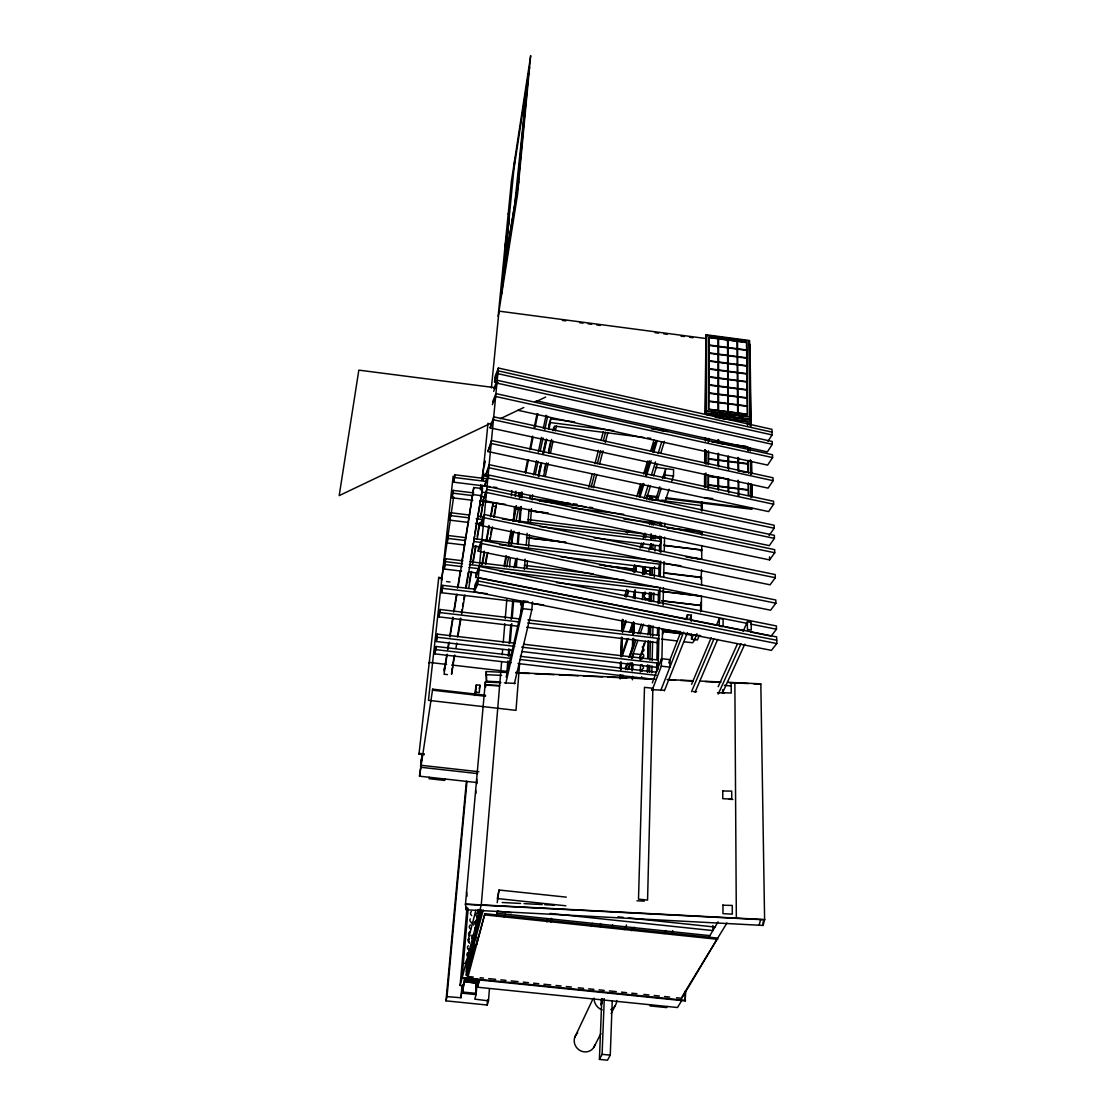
<?xml version="1.0" encoding="UTF-8"?>
<svg xmlns="http://www.w3.org/2000/svg" width="1116" height="1116" viewBox="0 0 1116 1116"><rect width="100%" height="100%" fill="white"/><g stroke="black" fill="none" stroke-linecap="round" stroke-linejoin="round"><path stroke-width="1.5" d="M676.589 997.76L681.764 998.29L717.727 938.096L484.888 913.669L476.755 943.69M718.02 489.743L718.02 486.395L708.451 485.195L708.437 488.543M718.02 465.205L718.034 460.28L708.562 459.081L708.534 464.005M718.034 453.333L718.034 459.848L708.562 458.648L708.59 452.133M718.034 439.537L718.034 442.759L711.757 441.95M712.901 925.443L712.887 930.577L550.258 913.474M708.158 488.613L708.255 474.816M708.269 464.591L708.353 450.78M708.381 442.201L708.395 438.769M708.493 409.391L708.827 337.297L746.785 342.319L747.65 414.441L708.52 409.307M708.632 441.559L708.646 438.351M704.545 487.329L704.628 473.658M704.684 463.419L704.768 449.762M704.977 413.087L705.605 411.246L750.622 417.049L749.938 418.877L704.977 413.087L706.023 334.744L749.575 340.519L750.747 426.41M705.186 487.246L705.256 473.575M705.312 463.321L705.382 449.65M705.438 441.113L705.452 437.695M705.605 411.246L706.023 334.744M705.731 412.585L705.87 386.917M705.926 486.729L705.996 472.989M706.051 464.395L706.121 450.641M700.611 611.763L700.681 603.086M700.75 610.312L700.806 602.431M701.448 510.807L701.504 502.102M701.364 610.299L701.462 596.237L661.732 591.452M701.532 585.216L701.587 577.628L663.518 573.01M700.96 579.218L701.643 569.788M701.797 545.501L701.713 558.99L686.256 557.107M701.866 535.066L701.894 532.137L667.284 527.868M702.034 510.877L702.09 502.158M468.176 908.396L462.024 978.202L685.182 1000.926L685.294 991.078M685.182 1000.926L685.629 992.138M691.25 621.347L691.32 615.181L687.498 614.721L685.615 619.561M699.258 635.534L697.458 639.97L691.543 639.273L691.599 634.097M469.013 978.272L471.022 979.416M687.442 619.352L687.498 614.721M452.65 666.796L451.701 674.162M672.418 934.399L672.474 930.925M672.739 934.385L672.795 930.953M671.832 481.01L673.478 476.058L673.59 469.627L655.413 467.339M661.328 666.154L661.495 658.663L670.032 659.668L669.893 667.159L661.328 666.154L652.009 690.539M664.48 478.359L665.68 468.622L662.486 478.555M661.858 660.951L662.555 629.577M663.085 605.165L663.462 587.727M663.699 577.279L664.034 561.585M664.257 551.123L664.564 537.173M664.801 526.724L664.871 523.237M656.585 671.637L656.794 662.932M656.878 659.458L657.352 639.621M657.45 635.116L657.617 628.155M658.203 603.812L658.496 591.633M658.859 575.982L659.11 565.547M659.444 551.639L659.612 544.678M659.737 539.46L659.821 535.987M660.058 525.552L660.142 522.065M658.119 669.251L659.082 627.415M659.654 603.003L660.016 587.323M660.254 576.86L660.63 561.167M660.825 552.448L661.188 536.768M661.439 526.306L661.509 522.818M651.814 672.822L651.995 665.861M652.135 660.644L652.623 641.519M652.748 636.301L653.013 625.867M653.641 601.524L653.864 592.819M654.269 577.167L654.534 566.733M654.939 551.081L655.064 545.864M655.245 538.916L655.343 535.429M647.28 672.041L647.475 665.122M647.657 658.217L648.131 640.919M648.326 634L648.563 625.351M649.219 601.147L649.456 592.498M649.93 575.214L650.126 568.295M650.642 549.267L650.781 544.092M650.935 538.902L651.074 533.713M651.995 500.066L652.093 496.606M647.88 672.041L648.061 665.122M648.256 658.203L648.731 640.891M648.912 633.972L649.149 625.309M649.805 601.078L650.042 592.429M650.516 575.117L650.698 568.183M651.214 549.156L651.353 543.952M651.493 538.763L651.591 535.303M651.87 524.911L651.967 521.451M649.596 672.306L649.777 665.373M649.917 660.17L650.419 641.114M650.558 635.911L650.837 625.518M651.465 601.468L651.702 592.61M652.163 575.284L652.344 568.351M652.846 549.295L652.986 544.092M653.125 538.889L653.223 535.429M653.488 525.036L653.585 521.563M649.972 500.08L650.07 496.62M640.124 659.695L640.235 656.208M642.704 574.503L642.886 568.588M640.291 671.971L640.5 665.01M640.654 659.793L640.821 654.576L633.232 653.683L633.121 657.157M642.467 599.655L642.677 592.749M643.248 573.764L643.458 566.858L636.134 565.979L635.953 571.155M632.367 679.784L632.493 676.31M632.716 669.349L632.884 664.118M633.456 647.085L633.735 638.45M633.902 633.274L634.251 622.923M635.046 598.762L635.339 590.127M631.67 669.6L631.879 663.057M632.409 647.559L632.688 639.05M632.856 633.944L633.204 623.732M634.167 594.94L634.265 591.661M632.144 670.967L632.409 663.071M632.563 658.161L632.66 655.329M632.884 648.731L633.218 638.38M633.372 633.986L633.762 622.058L630.442 631.865M634.599 597.004L634.823 590.113M635.45 571.155L635.576 567.695M601.831 998.611L599.404 1059.405L607.509 1060.2L610.271 1055.15L612.224 1001.205M619.84 678.626L619.966 675.18M620.231 668.303L620.426 663.141M620.691 656.25L621.403 637.32M621.668 630.442L622.058 620.119M620.301 678.821L620.468 674.636M620.649 669.642L620.956 661.593M621.863 637.362L621.124 656.947L627.22 638.938M622.547 619.394L622.086 631.461L625.769 620.315M620.803 678.096L620.928 674.761M621.11 669.753L621.361 663.085M621.654 655.399L622.323 637.431M622.616 629.884L622.993 619.533M612.433 928.261L612.558 924.801M601.343 998.946L601.092 1005.111L602.668 999.043M601.454 1004.372L602.821 999.057M599.404 1059.405L602.096 1054.341L604.272 998.653M600.38 927.005L600.52 923.546M550.858 921.83L551.053 918.426M551.346 921.886L551.541 918.482M452.175 671.4L452.092 669.265M549.002 429.325L550.718 418.835L574.614 421.89M514.364 683.69L531.858 609.727L532.43 602.054M520.6 604.816L520.879 601.357M497.206 902.705L499.033 890.01L566.3 897.138M520.865 614.219L521.8 602.166M524.353 569.453L525.148 559.116M526.222 545.347L527.157 533.295M527.966 522.958L529.04 509.175M529.835 498.852L530.1 495.406M505.813 683.452L522.832 608.652L523.432 600.98L527.924 601.51M519.61 663.42L516.01 710.362L428.432 700.346L453.166 476.114M526.947 567.793L527.491 560.846M528.552 546.938L529.486 534.759M530.421 522.595L531.495 508.687M532.151 499.996L532.555 494.779M466.39 781.284L445.968 1000.857L487.19 1005.014L487.594 999.797M487.19 1005.014L488.487 1000.857L489.436 988.706M497.234 898.896L499.033 890.01M506.692 674.873L507.822 661.007M508.24 655.817L508.798 648.884M509.231 643.695L510.779 624.639M511.198 619.436L512.746 600.38M515.425 567.472L516.136 558.823M517.392 543.227L518.242 532.834M519.093 522.441L520.363 506.859M508.171 668.345L508.729 661.467M509.147 656.292L509.705 649.4M510.263 642.523L511.784 623.579M512.202 618.417L513.597 601.189M516.387 566.747L517.085 558.139M518.201 544.371L519.177 532.318M520.014 521.981L521.27 506.483M521.967 497.875L522.386 492.714M475.918 985.247L476.211 981.773M476.811 978.885L475.514 994.509L476.992 979.499M513.792 520.837L516.457 505.813M488.487 1000.857L474.774 999.141L476.1 994.579L477.383 978.955M681.736 1000.578L677.482 1007.525L477.522 987.228L479.071 979.471M473.254 977.044L468.092 976.514L484.888 913.669M472.724 978.216L472.417 981.452L468.218 981.034L468.525 977.783M476.63 932.013L478.527 909.554M473.379 978.648L472.696 981.927L467.478 980.699M477.411 937.328L476.839 944.234L475.611 944.108L467.074 975.789L468.246 975.914M478.583 923.504L479.74 909.68M474.049 982.764L465.86 981.871L467.158 977.965M501.642 661.579L481.275 904.895L460.113 985.456L463.6 985.819L465.539 978.565M502.214 654.701L502.646 649.54M503.232 642.649L504.809 623.705M505.241 618.543L506.831 599.599M509.566 566.9L510.291 558.293M511.449 544.51L512.453 532.458M513.458 520.405L514.615 506.636M515.48 496.313L515.913 491.138M467.074 975.789L467.52 970.599M467.716 978.062L468.078 981.285L472.933 981.229M471.705 938.417L471.998 935.027M511.407 495.769L511.853 490.594M445.968 1000.857L447 996.658L460.936 997.732L461.996 985.581M460.936 997.732L462.917 984.479M463.349 986.279L462.735 993.226L464.116 979.946M466.125 971.938L466.753 964.712M468.706 942.197L469.013 938.737M505.311 260.865L514.615 205.177L526.975 86.337L517.252 188.562L504.502 269.137L509.245 216.839L508.24 213.519M727.716 682.322L760.833 683.843L764.6 919.807L763.079 925.429L466.167 909.805L465.47 904.323L485.32 682.002L500.917 682.713M500.4 681.876L486.492 681.234L486.255 671.539L507.096 672.488M466.167 909.805L466.39 907.35M486.492 681.234L486.255 671.539M460.113 985.456L467.032 907.461M474.412 694.947L476.406 684.847L479.95 685.252L479.28 692.534L475.723 692.129L475.053 695.547M494.388 516.708L496.55 503.344M447 996.658L466.976 781.395M475.723 692.129L476.406 684.847M491.11 516.317L493.258 502.939M517.685 188.325L528.552 73.907M474.244 591.801L474.886 585.119L478.304 577.614L776.652 636.915L776.806 643.555L771.435 650.363L474.244 591.801L477.662 584.324L498.392 368.029L771.937 429.325L772.077 434.933L767.989 441.252M487.957 476.365L482.782 475.709L487.999 423.173M491.403 387.838L498.978 311.141L705.27 338.427M482.544 485.209L481.875 492.1L486.799 492.714M483.047 480.033L483.73 473.142M484.4 466.251L484.902 461.075M466.111 588.23L482.489 488.613L473.77 487.525L461.926 560.888M501.754 293.675L515.006 157.802M687.442 619.464L475.639 577.377L475.96 574.056L479.364 566.496L776.401 625.95L776.485 629.229L771.142 636.106L750.649 632.033M478.178 551.151L478.499 547.914L481.875 540.242L775.815 600.003L775.885 603.212L770.612 610.201L478.178 551.151L481.568 543.492L775.885 603.212M480.675 525.469L480.982 522.302L484.344 514.532L775.243 574.573L775.313 577.725L770.096 584.812L480.675 525.469L484.037 517.712L775.313 577.725M483.116 500.317L486.757 489.352L774.671 549.644L774.741 552.741L769.58 559.911L483.116 500.317L486.464 492.463L774.741 552.741M484.511 485.879L488.138 474.9L774.351 535.331L774.42 538.386L769.287 545.626L484.511 485.879L487.845 477.983L774.42 538.386M488.892 476.392L485.502 475.681L489.129 464.675L774.113 525.217L774.183 528.245L769.077 535.513M487.845 451.534L491.445 440.513L773.569 501.265L773.639 504.223L768.589 511.588L487.845 451.534L491.152 443.498L773.639 504.223M490.133 427.86L493.704 416.826L773.039 477.774L773.109 480.675L768.101 488.124L490.133 427.86L493.425 419.755L773.109 480.675M497.973 382.662L494.583 381.909L495.127 376.301L498.392 368.029M480.996 516.806L483.507 500.149M480.34 489.771L480.843 484.651M458.062 587.267L473.77 487.525M511.1 662.737L434.989 653.878L435.979 646.485L511.714 655.315M512.091 650.377L436.356 641.519L437.332 634.125L515.02 643.235M518.089 626.229L439.062 616.897L439.383 613.856M524.701 602.64L441.713 592.749L442.034 589.764M461.578 571.127L444.308 569.048L444.949 563.189L445.605 558.711L462.903 560.804M464.409 545.013L447.181 542.92L447.488 540.046M468.608 522.455L449.678 520.14L449.985 517.322L450.655 512.732L469.627 515.062M472.765 500.331L452.133 497.778L452.44 495.016L453.11 490.384L473.784 492.937M490.008 486.688L453.849 482.196L454.142 479.462M434.989 653.878L435.979 646.485M436.356 641.519L437.332 634.125M519.303 618.878L440.039 609.489L439.704 612.545L519.066 621.933M475.374 589.248L442.689 585.342L442.355 588.341L487.148 593.684M445.605 558.711L444.963 564.584L462.163 566.649M465.428 537.619L448.158 535.513L447.837 538.386L465.135 540.493M449.678 520.14L450.655 512.732M452.133 497.778L453.11 490.384M487.622 478.876L454.812 474.788L454.519 477.522L485.627 481.401M485.6 695.226L432.659 689.158L432.534 690.19L485.502 696.272M424.192 754.681L419.002 754.109L438.755 577.404L442.187 577.823M476.49 782.497L419.504 776.192L432.659 689.158M419.504 776.192L421.192 764.307M438.755 577.404L438.63 578.227L442.075 578.646M453.849 482.196L454.812 474.788M429.144 663.183L429.269 662.402L446.567 664.411M441.434 580.948L450.418 519.149M450.766 516.555L453.654 496.843M447.181 542.92L448.158 535.513M444.308 569.048L445.284 561.641L462.47 563.72M441.713 592.749L442.689 585.342M439.062 616.897L440.039 609.489M419.002 754.109L419.114 753.37L424.303 753.956M422.141 754.542L420.579 766.399L422.267 754.472L420.899 763.47M513.918 168.962L529.584 67.141M504.976 246.748L508.589 223.605M502.981 281.162L518.745 181.671M444.182 669.795L444.698 666.615M444.154 670.953L446.763 654.729M447.6 649.61L448.702 642.788M449.804 635.967L452.831 617.19M453.654 612.07L456.416 595.009M457.518 588.188L460.266 571.127M444.168 673.046L447.223 654.171M448.06 649.024L449.176 642.16M449.999 637.013L453.054 618.138M454.17 611.275L456.946 594.13M429.269 777.266L429.032 778.689L444.726 780.433L444.977 779.01M481.694 479.587L484.79 461.034M482.782 475.709L482.921 474.886L486.381 475.318M452.51 665.82L454.24 655.594M457.407 636.859L460.587 618.111M461.452 613.005L462.024 609.587M462.596 606.183L463.182 602.779M463.754 599.362L464.326 595.958M465.874 586.43L468.371 572.103M470.38 560.176L473.268 543.129M473.672 540.325L474.426 536.322M474.83 533.49L482.489 488.613M451.464 674.134L454.77 655.05M455.928 648.201L456.807 643.053M457.965 636.204L460.866 619.073M461.745 613.926L464.94 595.079M469.25 582.482L471.022 572.215M472.486 563.65L475.43 546.519M477.188 536.252L479.545 522.553M480.424 517.419L483.075 502.005M468.65 588.509L471.594 571.434M473.058 562.91L476.002 545.836M477.174 539L479.824 523.641M471.273 978.453L471.078 979.471M481.819 564.78L484.288 551.095M486.144 540.841L488.92 525.455M490.454 516.903L492.923 503.218M482.475 564.04L484.637 552.113M486.799 540.172L489.254 526.543M485.237 563.44L486.799 554.903M489.31 541.232L489.938 537.8M490.566 534.383L491.821 527.547M493.704 517.294L495.588 507.041M485.613 564.417L487.804 552.49M489.994 540.562L492.505 526.933M514.853 495.755L515.536 492.337M479.266 688.614L479.95 685.252M504.027 565.714L506.092 555.489M508.491 543.562L511.226 529.933M512.942 521.409L516.024 506.078M518.396 495.95L519.08 492.575M504.53 566.705L506.594 556.507M508.994 544.622L511.742 531.035M519.428 497.792L520.447 492.756M519.986 497.624L521.033 492.491M525.19 472.012L527.617 460.057M529.695 449.804L532.471 436.147M534.215 427.609L536.991 413.952M506.636 566.886L508.715 556.675M511.142 544.761L513.918 531.146M516.01 520.921L518.787 507.306M520.865 497.094L521.911 491.989M525.72 473.254L528.496 459.639M530.574 449.427L533.016 437.5M535.094 427.288L537.87 413.673M513.932 567.779L515.731 559.269M533.518 474.886L536.517 460.643M538.303 452.147L541.413 437.402M543.325 428.335L546.087 415.25M535.234 474.691L538.079 461.313M540.2 451.283L543.046 437.904M544.817 429.548L547.649 416.17M538.554 473.616L540.367 465.149M542.92 453.291L545.822 439.746M548.737 426.2L549.463 422.811M538.344 476.351L541.26 462.819M543.436 452.664L546.352 439.132M548.542 428.99L550.718 418.835M538.805 476.616L541.72 463.098M543.897 452.97L546.812 439.453M544.134 471.022L545.612 464.312M548.542 450.892L550.383 442.494M552.964 430.762L553.689 427.4M543.506 476.351L546.449 462.945M548.654 452.901L551.597 439.495M553.801 429.451L554.54 426.103L643.946 437.486M545.222 476.616L548.221 463.07M550.467 452.915L553.076 441.057M555.322 430.902L556.452 425.824M506.19 677.091L523.432 600.98M468.204 939.839L475.862 910.196M463.335 963.401L468.65 963.317M473.686 925.15L474.509 921.928M588.802 487.274L592.303 473.826M594.94 463.74L598.441 450.278M601.078 440.192L603.268 431.794M591.117 487.232L594.605 473.909M597.241 463.921L600.729 450.599M603.365 440.611L605.542 432.283M593.252 487.832L596.809 474.384M599.487 464.312L603.045 450.864M605.263 442.466L607.927 432.38M466.53 967.153L481.721 909.861M759.187 925.024L760.624 919.598M465.846 975.133L483.242 909.972M466.209 981.843L466.92 977.937M474.007 982.847L466.376 981.94M475.458 978.816L474.593 982.624M474.593 982.75L475.695 978.83M496.202 915.538L497.61 910.6M477.522 987.228L479.615 979.988M504.279 917.366L505.255 914.074M636.734 496.718L640.696 483.73M643.667 473.993L647.615 461.006M650.586 451.269L654.046 439.899M639.147 493.928L641.686 485.655M645.732 472.417L649.275 460.838M652.316 450.92L654.841 442.647M639.063 496.648L643.109 483.423M645.648 475.165L649.693 461.94M652.734 452.036L656.278 440.471M639.956 496.983L644.016 483.786M646.555 475.542L651.116 460.685M653.655 452.44L657.198 440.89M644.127 498.406L648.27 485.125M651.367 475.165L655.51 461.871M658.105 453.57L661.718 441.936M646.429 498.838L650.544 485.697M653.641 475.848L657.24 464.34M660.839 452.845L664.452 441.35M624.667 596.07L626.787 589.443M632.66 571.239L634.781 564.626M640.11 548.068L641.714 543.101M643.304 538.135L644.909 533.169M655.566 500.08L659.821 486.827M626.034 597.158L628.252 590.322M634 572.55L636.19 565.812M642.049 547.663L643.653 542.711M645.257 537.759L646.331 534.466M649.526 524.562L650.6 521.256M657.533 499.815L661.272 488.264M627.108 596.153L628.685 591.313M634.92 572.062L635.478 570.346M633.149 598.009L634.725 593.238M648.954 550.216L651.13 543.631M664.759 502.423L669.112 489.24M622.519 632.521L626.202 621.389M634.069 597.632L634.627 595.944M642.23 572.954L642.802 571.239M643.388 573.582L645.369 567.207A2.134 1.744 18.3 0 0 645.313 569.732L645.662 569.997A2.134 1.744 18.2 0 1 645.578 572.508L645.201 572.661A2.134 1.758 18.4 0 0 644.643 574.335M629.424 632.395L632.744 622.575M630.191 631.768L633.428 622.24M622.128 656.375L628.224 638.408M621.821 678.123L622.937 674.901M625.169 668.456L626.843 663.629M629.075 657.185L632.967 645.913M629.354 657.226L633.316 645.801M625.63 669.628L627.903 663.057M630.094 656.766L635.813 640.263M638.087 633.749L641.477 623.97M649.386 601.175L651.646 594.661M627.624 669.74L629.94 663.099M631.544 658.524L637.878 640.389M640.138 633.902L643.541 624.179M628.657 669.349L630.889 662.96M749.673 345.193L749.98 344.342L751.096 425.559M639.775 657.505L645.55 641.309M647.866 634.823L649.024 631.586M546.784 921.886L547.942 918.649M701.462 507.361L702.076 505.576M471.357 978.718L470.98 979.555M469.836 978.425L470.631 979.555M662.541 634.293L663.643 631.321M701.28 533.769L701.894 531.997L667.284 527.715M747.748 421.611L715.3 417.426M701.155 551.695L701.769 549.923L663.783 545.264M652.316 682.866L661.495 658.663M668.777 662.89L680.607 632.451M660.77 690.469L683.606 632.158M690.051 618.404L691.32 615.181M494.862 379.105L498.113 370.847L772.007 432.129M494.583 381.909L497.848 373.665L772.077 434.933M493.942 388.507L497.22 380.277L772.216 441.49L772.286 444.321L767.362 451.882L536.168 400.742M664.355 690.888L687.4 632.605M493.677 391.339L496.941 383.123L772.286 444.321M700.764 607.202L701.392 605.486L661.872 600.743M492.658 401.788L495.936 393.599L772.523 454.728L772.579 457.588L767.627 465.107L517.866 410.256M492.379 404.662L495.657 396.487L772.579 457.588M691.543 639.273L693.329 634.837M694.501 639.621L696.9 633.707M485.502 475.681L488.836 467.73L774.183 528.245M691.599 684.289L711.185 637.78M716.584 624.946L719.29 618.529L723.098 618.989L723.112 626.69L719.29 626.229L719.29 618.529M591.131 926.461L592.47 923.309M691.529 691.669L713.877 639.008M695.115 692.087L717.644 639.454M718.188 686.717L737.383 644.016M743.075 631.363L747.343 621.877L751.152 622.337L751.249 630.038L747.441 629.591L747.343 621.877M475.639 577.377L479.043 569.816L747.413 623.425M718.202 694.096L741.01 643.751M474.565 588.467L477.983 580.962L776.722 640.235M722.484 692.938L744.777 644.197M731.05 685.977L724.326 685.322M624.276 929.684L626.508 924.955M574.712 1037.448L593.154 998.471M631.503 930.688L633.009 927.563M632.939 930.326L634.432 927.257M722.61 790.979L731.705 791.105L731.747 799.126L722.777 798.693L722.777 790.672M593.768 1047.436L600.868 1033.611M611.108 1013.635L615.042 1005.962M664.09 933.604L665.722 930.535M650.698 1004.805L650.056 1005.921L666.573 1007.595L667.229 1006.479M722.791 905.229L732.263 905.439L732.305 914.143L722.973 913.669L722.959 904.95M708.73 937.566L718.076 921.858M682.015 996.769L700.876 965.786M701.559 964.67L709.86 951.027M710.543 949.897L726.921 923.002M695.631 638.547L692.659 642.774L684.08 641.77M471.733 979.778L472.026 978.551L470.757 978.16M466.879 966.4L475.374 934.371A2.469 2.358 17.1 0 0 476.086 933.381M468.092 952.464L467.716 952.743A2.302 2.218 18 0 0 467.437 955.868M477.871 910.014A2.497 2.358 16 0 1 477.23 912.818L476.811 913.069A2.399 2.288 16.7 0 0 476.532 916.292L476.909 916.627A2.497 2.372 16.3 0 1 476.616 919.975L476.197 920.226A2.413 2.288 17 0 0 475.918 923.476L476.295 923.811A2.497 2.385 16.7 0 1 476.016 927.173L475.583 927.424A2.413 2.302 17.4 0 0 475.304 930.688L475.681 931.023A2.511 2.399 17.1 0 1 476.239 932.167A2.469 2.358 17.1 0 0 475.653 931.051M469.292 938.654L468.915 938.933A2.288 2.19 17 0 0 468.636 942.03M470.478 924.997L470.101 925.262A2.288 2.176 16.2 0 0 469.836 928.331L470.185 928.652A2.372 2.26 15.8 0 1 470.52 929.154M471.468 911.646L471.287 911.716A2.274 2.162 15.6 0 0 471.022 914.757L471.37 915.078A2.316 2.204 15.2 0 1 471.663 915.594M643.095 657.129L642.732 657.324A2.204 1.869 20.4 0 0 642.132 659.082A2.204 1.869 20.4 0 1 642.746 657.352L643.109 657.157A2.204 1.869 20.2 0 0 643.193 654.478L642.816 654.227M490.942 423.187L339.194 495.616L358.836 370.135L495.169 387.698M500.331 418.709L523.795 407.507M534.745 402.276L545.696 397.045M470.31 978.16L470.352 979.527M471.761 979.695L470.422 979.764M500.777 671.916L507.71 672.237M516.373 672.627L654.952 678.988M667.089 679.546L693.064 680.732M699.997 681.053L720.783 682.002M515.773 672.892L529.668 673.534M534.885 673.771L553.982 674.636M559.186 674.887L578.283 675.752M583.501 675.989L602.598 676.868M607.802 677.105L626.899 677.984M632.116 678.221L651.214 679.1L518.019 663.546M668.582 679.895L675.529 680.216M680.732 680.453L692.883 681.011M705.047 681.569L720.671 682.281M729.348 682.685L748.445 683.564M753.663 683.801L760.777 684.122M485.976 674.664L501.628 675.389M504.376 682.88L515.201 683.383M651.618 689.674L663.839 690.232M693.189 691.585L696.663 691.753M717.448 692.701L724.41 693.022M485.028 684.875L499.633 685.545M485.041 685.154L498.922 685.796M729.306 799.279L732.821 799.447M636.971 900.765L644.267 901.142M502.214 902.495L520.572 903.444M524.046 903.625L542.097 904.56M544.915 904.699L554.234 905.188M465.442 904.072L764.655 919.57M465.47 904.323L764.6 919.807M602.096 1054.341L610.271 1055.15M480.145 977.742L483.591 978.09M488.766 978.62L495.657 979.318M500.833 979.848L505.994 980.378M511.17 980.908L518.061 981.606M523.237 982.136L528.398 982.666M533.574 983.182L538.735 983.712M543.91 984.242L550.802 984.94M555.977 985.47L561.139 986M566.314 986.53L571.476 987.046M578.367 987.758L583.542 988.274M588.718 988.804L593.879 989.334M599.055 989.864L604.216 990.394M609.392 990.91L616.283 991.622M621.459 992.138L626.62 992.668M631.795 993.198L636.957 993.728M643.848 994.426L649.024 994.956M654.199 995.486L659.361 996.002M664.536 996.532L669.698 997.062M462.177 977.602L685.545 1000.355M463.056 992.068L475.848 993.366M462.163 993.17L476.1 994.579M498.35 898.659L565.826 905.787M618.027 916.822L623.23 917.38M628.42 917.924L714.993 927.047M497.429 911.228L511.546 912.721M496.843 913.279L709.874 935.64M484.79 914.897L717.727 939.309M421.081 765.297L478.876 771.728M420.858 767.278L477.676 773.597M451.757 665.01L507.124 671.427M515.787 672.432L524.436 673.436M443.987 674.204L447.418 674.594M523.655 644.239L658.328 660.044M436.998 637.236L514.783 646.345M521.688 647.154L658.259 663.155L656.682 667.298L522.428 651.591M520.321 656.32L656.32 672.195M435.631 649.624L509.747 658.259M520.084 659.472L656.236 675.347M531.621 603.463L543.729 604.914M522.832 608.652L531.858 609.727M661.593 629.424L680.537 631.67M662.737 631.182L681.653 633.428M685.098 633.832L700.569 635.674M662.988 631.614L682.029 633.86M685.489 634.279L692.422 635.102M527.924 619.91L658.9 635.409M527.701 622.951L658.831 638.464L657.268 642.677L526.682 627.248M661.76 639.133L677.217 640.961M524.269 565.31L593.098 573.791M469.822 561.641L625.49 580.432M469.334 564.543L658.287 587.337M469.041 567.486L479.364 568.728M499.996 571.211L659.947 590.476L658.412 594.8L556.535 582.552M661.732 591.299L701.462 596.084M468.483 571.964L477.118 572.996M644.699 598.678L649.847 599.292M644.685 598.832L649.847 599.459M661.872 600.896L701.392 605.639M446.581 581.575L450.027 581.98M478.262 516.122L483.437 516.764M502.409 519.093L661.146 538.596M450.348 515.564L469.348 517.894M476.253 518.745L483.158 519.582M540.172 526.585L661.077 541.427L659.584 545.864L594.2 537.856M663.783 545.417L701.769 550.076M475.486 523.306L482.363 524.143M526.543 537.591L566.035 542.418L526.529 537.745M691.404 557.888L701.713 559.144M474.063 538.665L658.886 561.181M663.727 563.51L680.955 565.756M473.784 541.539L480.703 542.39M499.717 544.692L660.546 564.278L659.04 568.658L560.86 556.731M473.017 546.059L479.908 546.896M599.515 564.933L634.111 569.132M642.76 570.178L649.679 571.015M663.518 572.703L701.587 577.321M604.691 565.868L634.097 569.439M642.746 570.485L649.679 571.336M493.453 487.106L496.899 487.539M530.309 498.503L570.067 503.428M573.526 503.86L576.986 504.279M539.293 501.056L585.83 506.817M589.276 507.25L592.722 507.682M473.058 494.625L481.805 495.699M452.803 493.146L471.789 495.504M480.41 496.564L485.586 497.206M571.866 507.892L623.635 514.295M479.629 501.182L505.422 504.362M624.011 519.024L660.114 523.474M479.74 504.46L483.047 504.864M492.965 506.078L496.271 506.497M516.192 508.952L521.367 509.594M528.858 510.64L547.9 512.983M528.858 510.793L547.886 513.137M528.063 519.554L645.048 534.09M708.493 475.988L718.02 477.188M718.565 477.257L723.335 477.857M665.541 475.067L673.478 476.058M704.489 497.569L712.817 498.615M646.931 495.351L657.296 496.648M665.931 497.722L752.254 508.491L751.919 509.287L665.666 498.531M646.68 496.16L657.031 497.443M662.039 500.163L665.373 500.568M646.485 498.671L662.025 500.61M664.062 500.833L702.062 505.715M652.051 499.926L655.469 500.359M651.493 428.907L663.42 430.427M660.686 430.623L667.535 431.501M727.953 444.015L718.565 442.829L718.565 439.606M728.497 444.084L737.885 445.284M738.415 445.354L746.227 446.358M718.565 443.247L727.967 444.447M728.497 444.517L737.885 445.716M738.415 445.786L746.227 446.777M550.453 422.573L613.702 430.637M647.392 437.932L650.823 438.365M743.368 472.124L746.534 472.528M712.413 413.45L717.435 414.092M720.783 414.524L725.805 415.166M729.139 415.598L734.147 416.254M739.155 416.896L742.503 417.328M705.591 413.771L750.663 419.574M706.302 414.538L749.882 420.16L749.952 425.322M720.113 418.263L727.855 419.253M728.385 419.323L737.676 420.523M738.206 420.593L747.483 421.778L747.525 424.945M562.408 320.431L565.84 320.878M579.581 322.691L583.026 323.152M588.174 323.835L591.606 324.282M596.767 324.965L600.199 325.426M655.176 332.694L658.621 333.154M663.769 333.837L667.201 334.284M680.955 336.111L684.387 336.558M689.535 337.241L692.98 337.702M477.662 584.324L776.806 643.555M750.845 624.109L776.485 629.229M690.86 620.147L716.486 625.239M725.023 626.941L743.814 630.68M645.02 591.996A2.148 1.786 18.7 0 1 644.936 594.535L644.56 594.702A2.19 1.814 18.8 0 0 644.49 597.297L644.853 597.548A2.148 1.786 18.8 0 1 645.132 599.78M642.983 648.41L643.36 648.675A2.204 1.855 20 0 1 643.29 651.339L642.9 651.507A2.204 1.855 20.2 0 0 642.844 654.199M642.481 665.889L642.858 666.154A2.218 1.883 20.5 0 1 642.774 668.847L642.384 669.028A2.218 1.883 20.7 0 0 641.993 671.316M469.557 935.515A2.33 2.232 16.2 0 1 469.892 936.003A2.372 2.274 16.2 0 0 469.599 935.487L469.208 935.194A2.288 2.19 16.6 0 1 469.501 932.083L469.878 931.804A2.372 2.26 15.8 0 0 470.324 931.414M468.608 942.057L468.999 942.35A2.385 2.288 16.6 0 1 469.334 942.867M468.371 949.284A2.344 2.26 17 0 1 468.887 950.358A2.385 2.288 17 0 0 468.399 949.256L468.009 948.963A2.302 2.204 17.5 0 1 468.315 945.824M467.409 955.896L467.799 956.189A2.385 2.302 17.5 0 1 468.134 956.705M467.158 963.192A2.358 2.274 18.1 0 1 467.297 965.968A2.399 2.316 18.1 0 0 467.185 963.164L466.795 962.857A2.316 2.232 18.5 0 1 467.102 959.69M466.572 892.005L467.088 896.162M475.653 790.323L475.96 793.35M476.658 778.982L477.118 783.558M485.32 682.002L485.711 686.912M769.51 556.842L769.58 559.911M763.023 921.956L763.079 925.429M751.598 461.843L751.765 473.937M751.919 484.302L752.086 496.397M751.221 460.601L751.403 474.272M751.542 484.525L751.752 497.192M750.259 447.669L750.301 451.101M750.412 459.708L750.677 474.356M750.733 483.772L750.915 497.527M747.776 421.527L747.79 425.043M748.097 447.265L748.111 450.78M748.264 461.006L748.39 473.1M748.543 483.312L748.669 495.406M747.79 446.986L747.832 450.222M747.957 460.392L747.999 463.642L738.555 462.442L738.513 457.56M748.236 483.102L748.32 489.757L738.778 488.557L738.722 481.903M748.39 495.239L748.334 490.203L738.778 489.003L738.834 495.713M737.983 457.49L738.025 462.387L728.567 461.187L728.553 456.291M738.095 471.022L738.025 462.819L728.567 461.619L728.608 469.822M738.164 480.173L738.234 488.487L728.678 487.287L728.636 478.973M738.29 495.644L738.234 488.934L728.678 487.734L728.706 492.77M734.858 682.643L736.337 918.105M731.175 682.476L731.231 693.05L722.61 692.659L722.61 689.688M728.009 456.235L728.023 461.117L718.565 459.918L718.565 453.403M728.05 468.106L728.023 461.55L718.565 460.35L718.565 466.906M728.148 491.026L728.134 487.664L718.565 486.464L718.565 489.812M644.518 597.283A2.148 1.786 18.8 0 1 644.588 594.73M645.634 570.025A2.093 1.716 18.2 0 1 645.55 572.48M643.011 648.396A2.19 1.855 20.1 0 1 642.509 646.513M643.862 643.318A2.19 1.855 19.8 0 1 643.458 645.536M642.16 677.677A2.218 1.897 20.9 0 1 641.616 676.742M642.509 665.875A2.218 1.883 20.5 0 1 641.909 664.452M468.971 942.378A2.344 2.246 16.6 0 1 469.292 942.88M470.296 918.887A2.274 2.162 15.9 0 0 470.422 921.523L470.785 921.844A2.358 2.246 15.5 0 1 471.301 922.918M467.925 959.007A2.385 2.302 17.5 0 0 468.218 958.477A2.344 2.26 17.5 0 1 467.478 959.411M467.757 956.217A2.344 2.26 17.5 0 1 468.092 956.719M476.867 916.655A2.455 2.33 16.3 0 1 476.588 919.947M476.267 923.839A2.455 2.344 16.7 0 1 475.988 927.145M475.835 933.952A2.511 2.399 17.1 0 1 475.402 934.413M594.94 1044.981A10.923 10.351 47.9 0 1 579.092 1049.919A10.923 10.351 47.9 0 1 577.67 1032.97M616.757 1000.508A11.648 10.923 41.9 0 1 610.745 1009.659M602.082 1009.91A11.648 10.923 41.9 0 1 594.117 998.206M718.02 477.634L718.02 485.948L708.451 484.749L708.479 476.42L718.02 477.634M718.034 402.597L718.034 410.409L708.758 409.209L708.8 401.411L718.034 402.597M718.034 394.436L718.034 402.179L708.8 400.993L708.827 393.237L718.034 394.436M718.034 386.317L718.034 394.018L708.827 392.818L708.869 385.118L718.034 386.317M718.048 378.254L718.034 385.913L708.869 384.713L708.897 377.069L718.048 378.254M718.048 370.261L718.048 377.85L708.897 376.664L708.925 369.061L718.048 370.261M718.048 362.309L718.048 369.856L708.939 368.657L708.967 361.124L718.048 362.309M718.048 354.428L718.048 361.905L708.967 360.719L708.995 353.228L718.048 354.428M718.048 346.588L718.048 354.023L708.995 352.823L709.023 345.388L718.048 346.588M718.048 338.804L718.048 346.183L709.037 344.997L709.065 337.604L718.048 338.804M706.721 335.484L706.33 410.827L749.84 416.435L748.822 341.064L706.721 335.484M652.874 688.293L647.559 900.096L638.505 899.133L644.49 687.317L652.874 688.293M530.658 55.8L517.531 194.505L498.141 316.4L511.407 181.294L530.658 55.8M626.369 532.179L627.527 532.583L626.369 532.179M728.092 478.904L718.565 477.704L718.565 486.018L728.134 487.218L728.092 478.904M747.999 464.089L738.555 462.889L738.625 471.091L748.111 472.291L747.999 464.089M727.799 403.448L718.565 402.248L718.565 394.492L727.772 395.692L727.799 403.448M737.55 404.703L728.33 403.518L728.288 395.762L737.481 396.961L737.55 404.703M747.288 405.973L738.067 404.773L738.011 397.017L747.19 398.217L747.288 405.973M727.799 403.866L718.565 402.667L718.565 410.479L727.827 411.678L727.799 403.866M737.55 405.122L728.33 403.936L728.357 411.748L737.62 412.934L737.55 405.122M747.288 406.391L738.081 405.192L738.136 413.004L747.385 414.203L747.288 406.391M727.632 363.174L718.565 361.975L718.565 354.483L727.604 355.683L727.632 363.174M737.216 364.43L728.148 363.244L728.12 355.753L737.16 356.939L737.216 364.43M746.785 365.685L737.732 364.5L737.676 357.008L746.702 358.194L746.785 365.685M727.632 363.565L718.565 362.379L718.565 369.926L727.674 371.112L727.632 363.565M737.216 364.834L728.148 363.635L728.19 371.182L737.285 372.367L737.216 364.834M746.799 366.09L737.732 364.904L737.802 372.437L746.883 373.637L746.799 366.09M727.674 371.516L718.565 370.331L718.565 377.919L727.702 379.119L727.674 371.516M737.285 372.772L728.19 371.586L728.218 379.175L737.341 380.375L737.285 372.772M746.897 374.041L737.802 372.842L737.871 380.444L746.981 381.63L746.897 374.041M727.702 379.524L718.565 378.324L718.565 385.969L727.73 387.168L727.702 379.524M737.355 380.779L728.218 379.593L728.26 387.238L737.411 388.424L737.355 380.779M746.995 382.035L737.871 380.849L737.941 388.494L747.092 389.693L746.995 382.035M727.73 387.573L718.565 386.387L718.565 394.087L727.758 395.273L727.73 387.573M737.411 388.842L728.26 387.643L728.288 395.343L737.481 396.543L737.411 388.842M747.092 390.098L737.941 388.912L737.997 396.612L747.19 397.798L747.092 390.098M727.548 340.059L718.565 338.873L718.565 346.253L727.576 347.439L727.548 340.059M737.034 341.315L728.05 340.129L728.092 347.508L737.09 348.694L737.034 341.315M746.506 342.57L737.537 341.384L737.606 348.764L746.59 349.95L746.506 342.57M727.576 347.843L718.565 346.658L718.565 354.093L727.604 355.279L727.576 347.843M737.09 349.099L728.092 347.913L728.12 355.348L737.146 356.534L737.09 349.099M746.604 350.354L737.606 349.168L737.662 356.604L746.688 357.79L746.604 350.354"/></g></svg>
